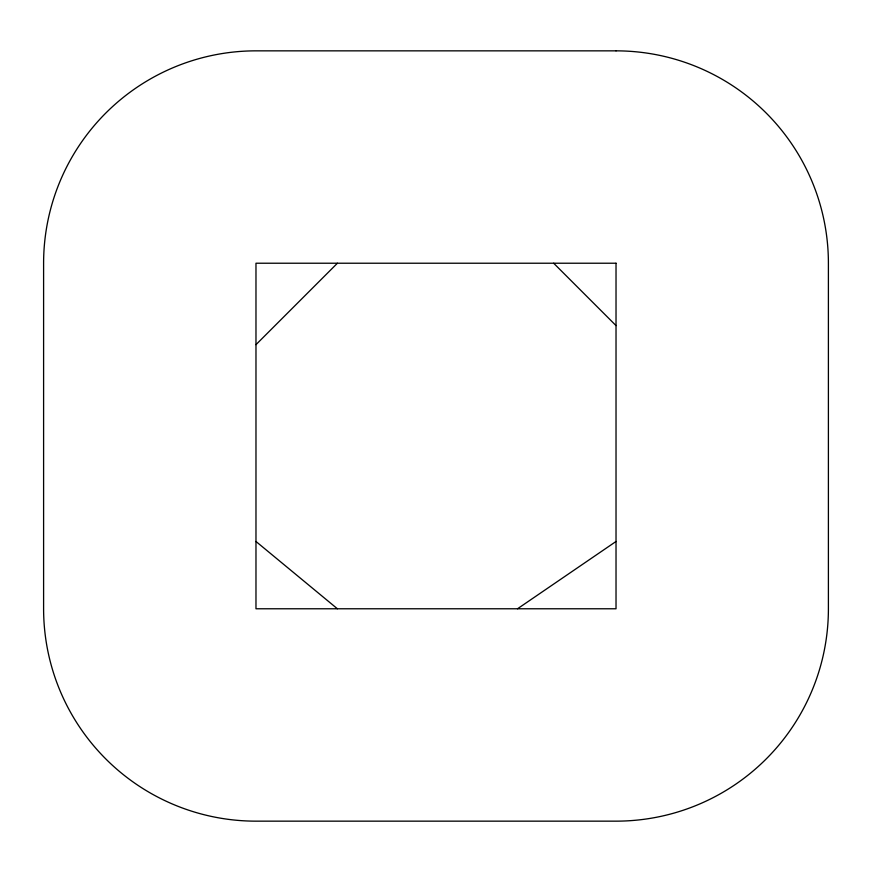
<?xml version="1.0" encoding="UTF-8"?>
<svg xmlns="http://www.w3.org/2000/svg" width="872" height="872" viewBox="0 0 872 872"><rect width="100%" height="100%" fill="white"/><g stroke="black" fill="none" stroke-linecap="round" stroke-linejoin="round"><path stroke-width="1.31" d="M255.976 344.658L337.41 263.224M517.521 608.776L616.024 541.479M255.976 541.479L337.41 608.776M553.666 263.224L616.024 325.594M616.024 50.849L255.976 50.849A212.376 212.376 0 0 0 43.6 263.224L43.6 608.776A212.376 212.376 0 0 0 255.976 821.152L616.024 821.152A212.376 212.376 0 0 0 828.4 608.776L828.4 263.224A212.376 212.376 0 0 0 616.024 50.849M616.024 263.224L255.976 263.224L255.976 608.776L616.024 608.776L616.024 263.224"/></g></svg>
